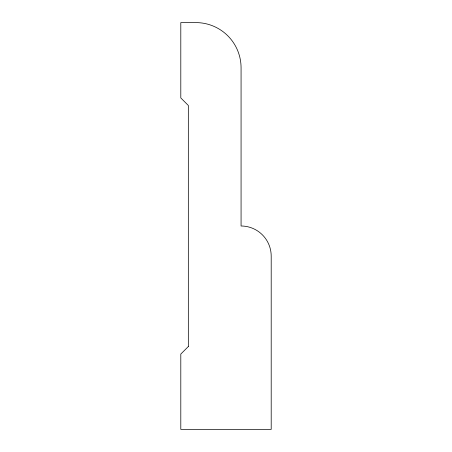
<?xml version="1.0" encoding="UTF-8"?>
<svg xmlns="http://www.w3.org/2000/svg" width="452" height="452" viewBox="0 0 452 452"><rect width="100%" height="100%" fill="white"/><g stroke="black" fill="none" stroke-linecap="round" stroke-linejoin="round"><path stroke-width="0.68" d="M188.331 346.531L180.8 354.063L180.8 429.4L271.2 429.4L271.2 256.131A30.131 30.131 0 0 0 241.069 226L241.069 67.8A45.2 45.2 0 0 0 195.869 22.6L180.8 22.6L180.8 97.937L188.331 105.469L188.331 346.531"/></g></svg>
